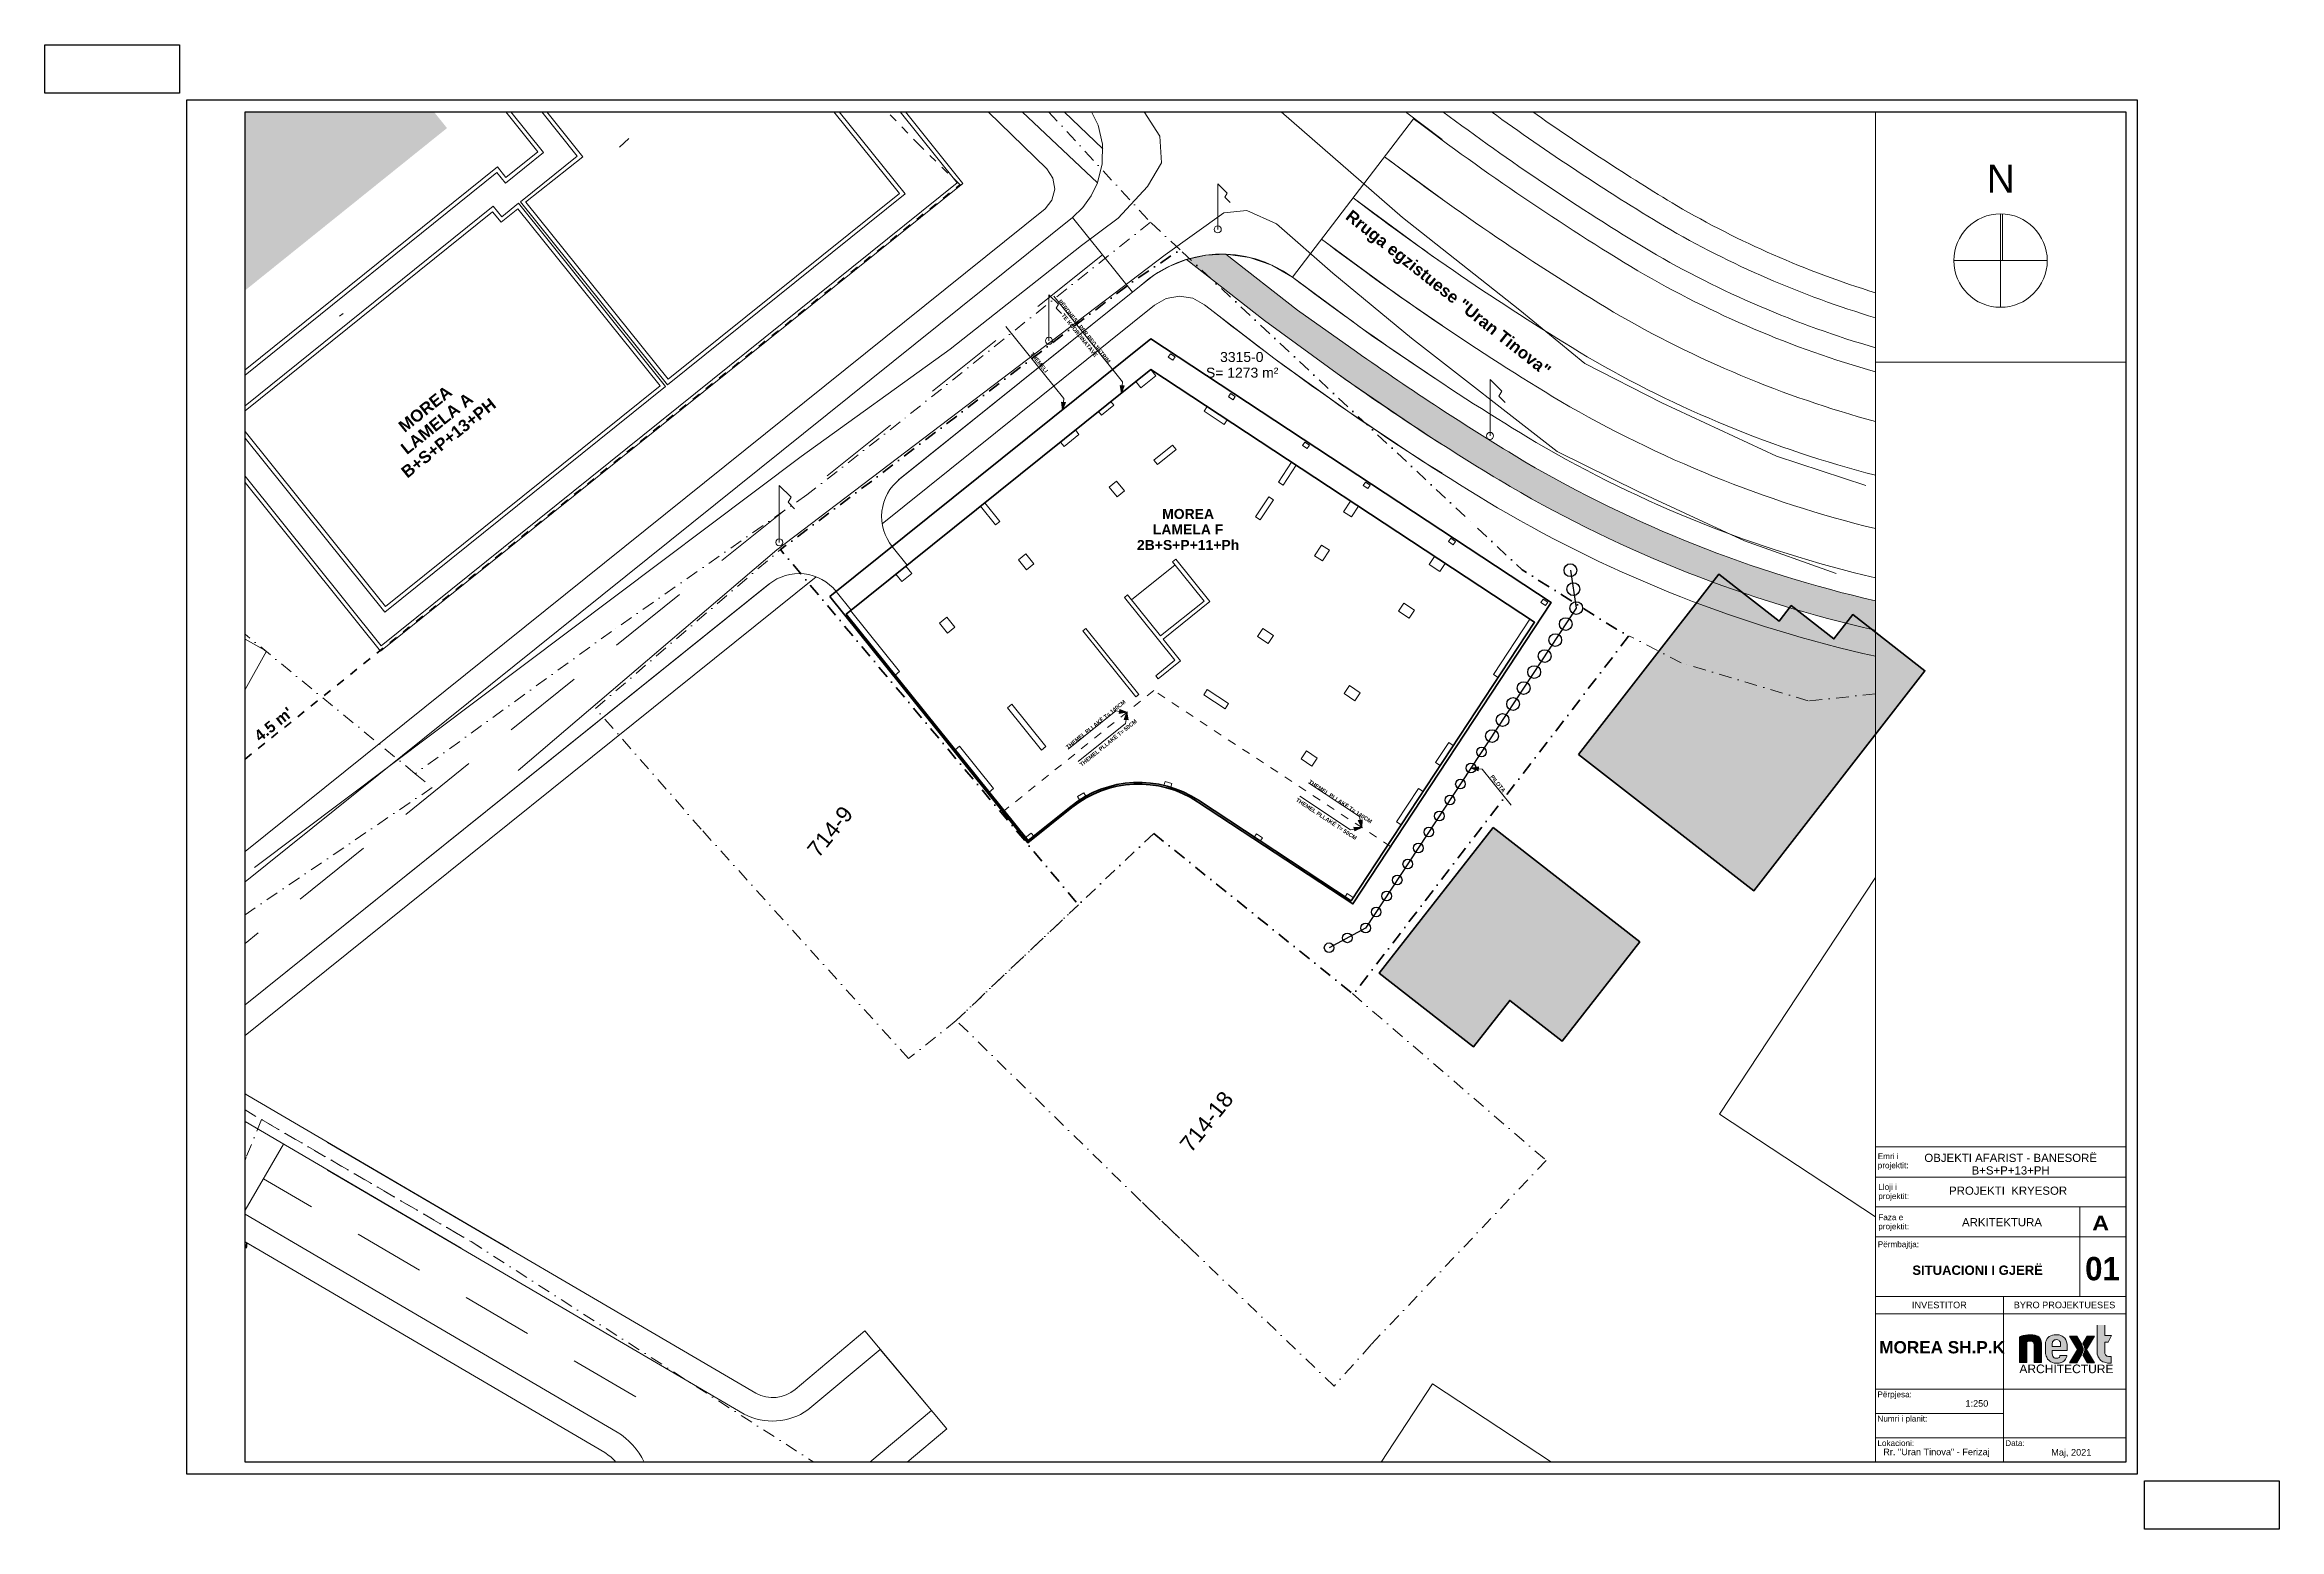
# Model space of a CAD drawing. Header units: millimetres. Extents: x 449323 to 589323, y 52369 to 145378.
import ezdxf

# ---------------------------------------------------------------- set-up
doc = ezdxf.new("R2010")
doc.units = ezdxf.units.MM
doc.header["$MEASUREMENT"] = 0
doc.linetypes.add('Dashed', pattern=[1058.333333, 529.166667, -529.166667])
doc.linetypes.add('Dot & Dashed', pattern=[1675.694406, 793.75, -440.972222, 0, -440.972184])
doc.layers.add('2D Drafting - General', color=7, linetype='Continuous')
for name, color, linetype, lineweight in [('2D Drafting - General_Pen_No__1', 7, 'Continuous', 13), ('2D Drafting - General_Pen_No__46', 5, 'Continuous', 25), ('A - Dimensionimi_Pen_No__1', 7, 'Continuous', 13), ('A - Fill zone_Pen_No__22', 8, 'Continuous', 35), ('A - Fleta_Pen_No__1', 7, 'Continuous', 13), ('A - Fleta_Pen_No__42', 8, 'Continuous', 25), ('A - Parcelat gjeodezike_Pen_No__101', 252, 'Continuous', 13), ('A - Parcelat_Pen_No__101', 252, 'Continuous', 13), ('A - Pllaka meskatit_Pen_No__20', 1, 'Continuous', 0), ('A - Pllaka Perdhes_Pen_No__6', 5, 'Continuous', 35), ('A - Rrugë_Pen_No__1', 7, 'Continuous', 13), ('A - Sanitaria_Pen_No__101', 252, 'Continuous', 13), ('A - Shtyllat_Pen_No__20', 1, 'Continuous', 0), ('A - Themeli_Pen_No__38', 30, 'Continuous', 35), ('A - Themeli_Pen_No__95', 6, 'Continuous', 13), ('A- Ndertesat_Pen_No__101', 252, 'Continuous', 13), ('AA - Vija ndërtimore_Pen_No__27', 7, 'Continuous', 35), ('AA - Vija ndërtimore_Pen_No__7', 7, 'Continuous', 35), ('Drawing & Figure_Pen_No__1', 7, 'Continuous', 13), ('Drawing & Figure_Pen_No__101', 252, 'Continuous', 13)]:
    doc.layers.add(name, color=color, linetype=linetype, lineweight=lineweight)
for name, color, linetype, lineweight, true_color in [('2D Drafting - General_Pen_No__106', 171, 'Continuous', 13, 0xaaaaff), ('2D Drafting - General_Pen_No__161', 7, 'Continuous', 13, 0x6a6a6a), ('2D Drafting - General_Pen_No__3', 7, 'Continuous', 18, 0xff6600), ('2D Drafting - General_Pen_No__68', 7, 'Continuous', 20, 0xfd4435), ('A - Dimensionimi_Pen_No__102', 7, 'Continuous', 13, 0xcccccc), ('A - Dimensionimi_Pen_No__145', 7, 'Continuous', 20, 0x0077b0), ('A - Fill zone_Pen_No__102', 7, 'Continuous', 13, 0xcccccc), ('A - Fleta_Pen_No__156', 7, 'Continuous', 20, 0x54689e), ('A - Fleta_Pen_No__161', 7, 'Continuous', 13, 0x6a6a6a), ('A - Parcelat gjeodezike_Pen_No__102', 7, 'Continuous', 13, 0xcccccc), ('A - Parcelat gjeodezike_Pen_No__48', 7, 'Continuous', 25, 0xa80f02), ('A - Parcelat gjeodezike_Pen_No__8', 7, 'Continuous', 35, 0xa80f02), ('A - Parcelat_Pen_No__102', 7, 'Continuous', 13, 0xcccccc), ('A - Pilota_Pen_No__58', 7, 'Continuous', 25, 0xdf0000), ('A - Rrugë_Pen_No__82', 7, 'Continuous', 20, 0xaaaaaa), ('Drawing & Figure_Pen_No__145', 7, 'Continuous', 20, 0x0077b0), ('Structural - Bearing_Pen_No__104', 7, 'Continuous', 13, 0x96e196)]:
    doc.layers.add(name, color=color, linetype=linetype, lineweight=lineweight, true_color=true_color)
doc.styles.add('GENERATED_STYLE_1', font='arialbd.ttf')
doc.styles.add('GENERATED_STYLE_2', font='arial.ttf')
doc.styles.add('GENERATED_STYLE_3', font='')
doc.styles.add('GENERATED_STYLE_4', font='GOTHICB.TTF')
doc.styles.get('GENERATED_STYLE_3').set_extended_font_data('Arial Black')

# ---------------------------------------------------------------- blocks, each defined once
blk = doc.blocks.new('Polyline_1', base_point=(517123, 103560))
at = {"layer": '2D Drafting - General_Pen_No__106', "linetype": 'Continuous', "lineweight": 13, "true_color": 0xaaaaff}
blk.add_hatch(color=161, dxfattribs=at).paths.add_polyline_path([(517123, 103560), (516672, 103735), (516645, 103486)])
at = {"layer": '2D Drafting - General_Pen_No__106', "color": 161, "linetype": 'Continuous', "lineweight": 13, "true_color": 0xaaaaff}
for p, q in [((516645, 103486), (516672, 103735)), ((517123, 103560), (516672, 103735)), ((517123, 103560), (516645, 103486))]:
    blk.add_line(p, q, dxfattribs=at)
at = {"layer": '2D Drafting - General_Pen_No__106', "color": 161, "linetype": 'Continuous', "lineweight": 13, "true_color": 0xaaaaff, "flags": 128}
blk.add_lwpolyline([(516659, 103610), (516423, 103636), (513445, 101244)], dxfattribs=at)
blk = doc.blocks.new('Polyline_2', base_point=(517123, 103560))
at = {"layer": '2D Drafting - General_Pen_No__106', "linetype": 'Continuous', "lineweight": 13, "true_color": 0xaaaaff}
blk.add_hatch(color=161, dxfattribs=at).paths.add_polyline_path([(517123, 103560), (516948, 103110), (517196, 103082)])
at = {"layer": '2D Drafting - General_Pen_No__106', "color": 161, "linetype": 'Continuous', "lineweight": 13, "true_color": 0xaaaaff}
for p, q in [((517123, 103560), (516948, 103110)), ((517196, 103082), (516948, 103110)), ((517123, 103560), (517196, 103082))]:
    blk.add_line(p, q, dxfattribs=at)
at = {"layer": '2D Drafting - General_Pen_No__106', "color": 161, "linetype": 'Continuous', "lineweight": 13, "true_color": 0xaaaaff, "flags": 128}
blk.add_lwpolyline([(517072, 103096), (517046, 102860), (514068, 100468)], dxfattribs=at)
blk = doc.blocks.new('Polyline_3', base_point=(531833, 96336))
at = {"layer": '2D Drafting - General_Pen_No__106', "linetype": 'Continuous', "lineweight": 13, "true_color": 0xaaaaff}
blk.add_hatch(color=161, dxfattribs=at).paths.add_polyline_path([(531833, 96336), (531861, 96818), (531616, 96767)])
at = {"layer": '2D Drafting - General_Pen_No__106', "color": 161, "linetype": 'Continuous', "lineweight": 13, "true_color": 0xaaaaff}
for p, q in [((531616, 96767), (531861, 96818)), ((531833, 96336), (531616, 96767)), ((531833, 96336), (531861, 96818))]:
    blk.add_line(p, q, dxfattribs=at)
at = {"layer": '2D Drafting - General_Pen_No__106', "color": 161, "linetype": 'Continuous', "lineweight": 13, "true_color": 0xaaaaff, "flags": 128}
blk.add_lwpolyline([(531738, 96793), (531690, 97025), (528500, 99125)], dxfattribs=at)
blk = doc.blocks.new('Polyline_4', base_point=(531833, 96336))
at = {"layer": '2D Drafting - General_Pen_No__106', "linetype": 'Continuous', "lineweight": 13, "true_color": 0xaaaaff}
blk.add_hatch(color=161, dxfattribs=at).paths.add_polyline_path([(531833, 96336), (531350, 96364), (531401, 96119)])
at = {"layer": '2D Drafting - General_Pen_No__106', "color": 161, "linetype": 'Continuous', "lineweight": 13, "true_color": 0xaaaaff}
for p, q in [((531401, 96119), (531350, 96364)), ((531833, 96336), (531350, 96364)), ((531833, 96336), (531401, 96119))]:
    blk.add_line(p, q, dxfattribs=at)
at = {"layer": '2D Drafting - General_Pen_No__106', "color": 161, "linetype": 'Continuous', "lineweight": 13, "true_color": 0xaaaaff, "flags": 128}
blk.add_lwpolyline([(531376, 96242), (531143, 96194), (527952, 98294)], dxfattribs=at)
blk = doc.blocks.new('Polyline_5', base_point=(516777, 123547))
at = {"layer": '2D Drafting - General_Pen_No__106', "linetype": 'Continuous', "lineweight": 13, "true_color": 0xaaaaff}
blk.add_hatch(color=161, dxfattribs=at).paths.add_polyline_path([(516777, 123547), (516952, 123998), (516704, 124025)])
at = {"layer": '2D Drafting - General_Pen_No__106', "color": 161, "linetype": 'Continuous', "lineweight": 13, "true_color": 0xaaaaff}
for p, q in [((516704, 124025), (516952, 123998)), ((516777, 123547), (516704, 124025)), ((516777, 123547), (516952, 123998))]:
    blk.add_line(p, q, dxfattribs=at)
at = {"layer": '2D Drafting - General_Pen_No__106', "color": 161, "linetype": 'Continuous', "lineweight": 13, "true_color": 0xaaaaff, "flags": 128}
blk.add_lwpolyline([(516828, 124011), (516854, 124247), (512541, 129616)], dxfattribs=at)
blk = doc.blocks.new('Polyline_6', base_point=(513093, 122512))
at = {"layer": '2D Drafting - General_Pen_No__106', "linetype": 'Continuous', "lineweight": 13, "true_color": 0xaaaaff}
blk.add_hatch(color=161, dxfattribs=at).paths.add_polyline_path([(513093, 122512), (513268, 122962), (513019, 122989)])
at = {"layer": '2D Drafting - General_Pen_No__106', "color": 161, "linetype": 'Continuous', "lineweight": 13, "true_color": 0xaaaaff}
for p, q in [((513019, 122989), (513268, 122962)), ((513093, 122512), (513019, 122989)), ((513093, 122512), (513268, 122962))]:
    blk.add_line(p, q, dxfattribs=at)
at = {"layer": '2D Drafting - General_Pen_No__106', "color": 161, "linetype": 'Continuous', "lineweight": 13, "true_color": 0xaaaaff, "flags": 128}
blk.add_lwpolyline([(513143, 122976), (513169, 123212), (509542, 127729)], dxfattribs=at)
blk = doc.blocks.new('Polyline_7', base_point=(538679, 100061))
at = {"layer": '2D Drafting - General_Pen_No__106', "linetype": 'Continuous', "lineweight": 13, "true_color": 0xaaaaff}
blk.add_hatch(color=161, dxfattribs=at).paths.add_polyline_path([(538679, 100061), (539130, 99886), (539157, 100134)])
at = {"layer": '2D Drafting - General_Pen_No__106', "color": 161, "linetype": 'Continuous', "lineweight": 13, "true_color": 0xaaaaff}
for p, q in [((538679, 100061), (539157, 100134)), ((538679, 100061), (539130, 99886)), ((539157, 100134), (539130, 99886))]:
    blk.add_line(p, q, dxfattribs=at)
at = {"layer": '2D Drafting - General_Pen_No__106', "color": 161, "linetype": 'Continuous', "lineweight": 13, "true_color": 0xaaaaff, "flags": 128}
blk.add_lwpolyline([(539143, 100010), (539379, 99984), (541193, 97726)], dxfattribs=at)

msp = doc.modelspace()

# ---------------------------------------------------------------- hatches: boundary and pattern name
at = {"layer": '2D Drafting - General', "linetype": 'Continuous', "lineweight": 0, "true_color": 0x6a6a6a}
for points in [[(573495, 62815), (573495, 64106), (573510, 64113), (573558, 64134), (573632, 64154), (573730, 64154), (573830, 64154), (573879, 64122), (573918, 64084), (573949, 64009), (573957, 63936), (573957, 62815), (574428, 62815), (574428, 63895), (574428, 64054), (574408, 64135), (574382, 64237), (574347, 64313), (574307, 64367), (574254, 64420), (574187, 64473), (574126, 64495), (574027, 64531), (573889, 64556), (573708, 64556), (573558, 64556), (573432, 64533), (573281, 64505), (573190, 64481), (573118, 64451), (573049, 64404), (573049, 62815)], [(577277, 62803), (577753, 62801), (577248, 63636), (577753, 64472), (577276, 64472), (577011, 64002), (577076, 63897), (577113, 63788), (577129, 63677), (577129, 63578), (577113, 63499), (577099, 63430), (577059, 63360), (577010, 63272)], [(578458, 62809), (578552, 62787), (578785, 62782), (578785, 63197), (578623, 63197), (578560, 63209), (578514, 63226), (578468, 63258), (578433, 63294), (578405, 63331), (578395, 63387), (578395, 64100), (578605, 64100), (578808, 64507), (578395, 64507), (578395, 65165), (577920, 65165), (577920, 63403), (577920, 63331), (577948, 63237), (577979, 63178), (578028, 63084), (578082, 63013), (578144, 62951), (578202, 62907), (578275, 62866), (578365, 62832)]]:
    msp.add_hatch(color=251, dxfattribs=at).paths.add_polyline_path(points)
h = msp.add_hatch(color=251, dxfattribs=at)
h.paths.add_polyline_path([(574680, 64090), (574680, 63393), (574690, 63302), (574716, 63226), (574748, 63144), (574808, 63035), (574879, 62958), (574939, 62898), (575014, 62854), (575118, 62812), (575220, 62780), (575535, 62786), (575603, 62802), (575665, 62816), (575718, 62838), (575762, 62862), (575819, 62908), (575882, 62959), (575927, 63019), (575953, 63068), (575992, 63151), (576006, 63197), (576013, 63268), (575593, 63268), (575583, 63231), (575571, 63187), (575550, 63154), (575528, 63131), (575498, 63102), (575452, 63088), (575262, 63088), (575213, 63118), (575183, 63157), (575138, 63215), (575122, 63261), (575110, 63298), (575097, 63356), (575091, 63562), (576026, 63562), (576026, 63957), (576010, 64051), (575998, 64122), (575952, 64242), (575880, 64351), (575790, 64430), (575719, 64479), (575637, 64519), (575535, 64548), (575368, 64562), (575223, 64554), (575109, 64536), (575019, 64500), (574913, 64444), (574861, 64404), (574788, 64332), (574755, 64278), (574707, 64182)])
h.paths.add_polyline_path([(575617, 63822), (575091, 63822), (575099, 64014), (575108, 64064), (575120, 64111), (575141, 64145), (575169, 64172), (575209, 64212), (575249, 64236), (575304, 64248), (575394, 64252), (575441, 64245), (575495, 64223), (575525, 64202), (575556, 64164), (575579, 64128), (575607, 64085), (575617, 64052)], flags=0)
at = {"layer": '2D Drafting - General', "linetype": 'Continuous', "lineweight": 0, "true_color": 0x0077b0}
msp.add_hatch(color=144, dxfattribs=at).paths.add_polyline_path([(576672, 63630), (576174, 62800), (576645, 62800), (576928, 63303), (576995, 63442), (577023, 63511), (577036, 63555), (577036, 63649), (577036, 63702), (577022, 63761), (577001, 63817), (576981, 63870), (576943, 63938), (576645, 64465), (576172, 64465)])
at = {"layer": 'A - Fill zone_Pen_No__102', "linetype": 'Continuous', "lineweight": 0, "true_color": 0x666666}
for points in [[(545427, 100912), (556410, 92375), (567123, 106159), (562601, 109674), (561420, 108154), (558741, 110236), (557983, 109261), (554200, 112201)], [(540079, 96336), (549250, 89168), (544387, 82948), (541112, 85508), (538833, 82593), (532939, 87201)]]:
    msp.add_hatch(color=251, dxfattribs=at).paths.add_polyline_path(points)
at = {"layer": 'Structural - Bearing_Pen_No__104', "linetype": 'Continuous', "lineweight": 0, "true_color": 0x253825}
for points in [[(461874, 129981), (461874, 141173), (473708, 141173), (474528, 140153)], [(521051, 131964), (520867, 131923), (522257, 130836), (525747, 128105), (530481, 124649, 0.000897), (530928, 124331), (535641, 121127, 0.0012621), (536288, 120707, 0.0093314), (541139, 117700, 0.0768483), (564017, 108689), (564017, 110535, -0.0755118), (542057, 119249, -0.018261), (531503, 126140), (527821, 128747), (523315, 132252), (522077, 132189)]]:
    msp.add_hatch(color=99, dxfattribs=at).paths.add_polyline_path(points)

# ---------------------------------------------------------------- linework, layer by layer
at = {"layer": '2D Drafting - General_Pen_No__161', "color": 251, "linetype": 'Continuous', "lineweight": 13, "true_color": 0x6a6a6a}
for points in [[(573118, 64451), (573049, 64404)], [(573049, 64404), (573049, 62815)], [(573190, 64481), (573118, 64451)], [(573281, 64505), (573190, 64481)], [(573432, 64533), (573281, 64505)], [(573558, 64556), (573432, 64533)], [(573708, 64556), (573558, 64556)], [(573889, 64556), (573708, 64556)], [(574027, 64531), (573889, 64556)], [(574126, 64495), (574027, 64531)], [(574187, 64473), (574126, 64495)], [(574254, 64420), (574187, 64473)], [(574307, 64367), (574254, 64420)], [(574861, 64404), (574788, 64332)], [(574913, 64444), (574861, 64404)], [(575019, 64500), (574913, 64444)], [(575109, 64536), (575019, 64500)], [(575223, 64554), (575109, 64536)], [(575368, 64562), (575223, 64554)], [(575535, 64548), (575368, 64562)], [(575637, 64519), (575535, 64548)], [(575719, 64479), (575637, 64519)], [(575790, 64430), (575719, 64479)], [(575880, 64351), (575790, 64430)], [(576172, 64465), (576672, 63630)], [(576645, 64465), (576172, 64465)], [(576943, 63938), (576645, 64465)], [(577276, 64472), (577011, 64002)], [(577248, 63636), (577753, 64472)], [(577753, 64472), (577276, 64472)], [(577920, 65165), (577920, 63403)], [(578395, 64507), (578395, 65165)], [(578808, 64507), (578395, 64507)], [(578605, 64100), (578808, 64507)], [(573495, 64106), (573510, 64113)], [(573495, 62815), (573495, 64106)], [(573510, 64113), (573558, 64134)], [(573558, 64134), (573632, 64154)], [(573632, 64154), (573730, 64154)], [(573730, 64154), (573830, 64154)], [(573830, 64154), (573879, 64122)], [(573879, 64122), (573918, 64084)], [(573918, 64084), (573949, 64009)], [(573949, 64009), (573957, 63936)], [(573957, 63936), (573957, 62815)], [(574347, 64313), (574307, 64367)], [(574382, 64237), (574347, 64313)], [(574408, 64135), (574382, 64237)], [(574428, 64054), (574408, 64135)], [(574428, 63895), (574428, 64054)], [(574428, 62815), (574428, 63895)], [(574707, 64182), (574680, 64090)], [(574680, 64090), (574680, 63393)], [(574680, 63393), (574690, 63302)], [(574690, 63302), (574716, 63226)], [(574755, 64278), (574707, 64182)], [(574716, 63226), (574748, 63144)], [(574748, 63144), (574808, 63035)], [(574788, 64332), (574755, 64278)], [(574808, 63035), (574879, 62958)], [(575099, 64014), (575091, 63822)], [(575091, 63822), (575617, 63822)], [(575091, 63562), (576026, 63562)], [(575097, 63356), (575091, 63562)], [(575110, 63298), (575097, 63356)], [(575108, 64064), (575099, 64014)], [(575120, 64111), (575108, 64064)], [(575122, 63261), (575110, 63298)], [(575141, 64145), (575120, 64111)], [(575138, 63215), (575122, 63261)], [(575183, 63157), (575138, 63215)], [(575169, 64172), (575141, 64145)], [(575209, 64212), (575169, 64172)], [(575213, 63118), (575183, 63157)], [(575249, 64236), (575209, 64212)], [(575262, 63088), (575213, 63118)], [(575304, 64248), (575249, 64236)], [(575452, 63088), (575262, 63088)], [(575394, 64252), (575304, 64248)], [(575441, 64245), (575394, 64252)], [(575495, 64223), (575441, 64245)], [(575498, 63102), (575452, 63088)], [(575525, 64202), (575495, 64223)], [(575528, 63131), (575498, 63102)], [(575556, 64164), (575525, 64202)], [(575550, 63154), (575528, 63131)], [(575571, 63187), (575550, 63154)], [(575579, 64128), (575556, 64164)], [(575583, 63231), (575571, 63187)], [(575607, 64085), (575579, 64128)], [(575593, 63268), (575583, 63231)], [(576013, 63268), (575593, 63268)], [(575617, 64052), (575607, 64085)], [(575617, 63822), (575617, 64052)], [(575952, 64242), (575880, 64351)], [(575882, 62959), (575927, 63019)], [(575927, 63019), (575953, 63068)], [(575998, 64122), (575952, 64242)], [(575953, 63068), (575992, 63151)], [(575992, 63151), (576006, 63197)], [(576010, 64051), (575998, 64122)], [(576006, 63197), (576013, 63268)], [(576026, 63957), (576010, 64051)], [(576026, 63562), (576026, 63957)], [(576672, 63630), (576174, 62800)], [(576645, 62800), (576928, 63303)], [(576928, 63303), (576995, 63442)], [(576981, 63870), (576943, 63938)], [(577001, 63817), (576981, 63870)], [(576995, 63442), (577023, 63511)], [(577022, 63761), (577001, 63817)], [(577059, 63360), (577010, 63272)], [(577010, 63272), (577277, 62803)], [(577011, 64002), (577076, 63897)], [(577036, 63702), (577022, 63761)], [(577023, 63511), (577036, 63555)], [(577036, 63649), (577036, 63702)], [(577036, 63555), (577036, 63649)], [(577099, 63430), (577059, 63360)], [(577076, 63897), (577113, 63788)], [(577113, 63499), (577099, 63430)], [(577113, 63788), (577129, 63677)], [(577129, 63578), (577113, 63499)], [(577129, 63677), (577129, 63578)], [(577753, 62801), (577248, 63636)], [(577920, 63403), (577920, 63331)], [(577920, 63331), (577948, 63237)], [(577948, 63237), (577979, 63178)], [(577979, 63178), (578028, 63084)], [(578028, 63084), (578082, 63013)], [(578082, 63013), (578144, 62951)], [(578395, 64100), (578605, 64100)], [(578395, 63387), (578395, 64100)], [(578405, 63331), (578395, 63387)], [(578433, 63294), (578405, 63331)], [(578468, 63258), (578433, 63294)], [(578514, 63226), (578468, 63258)], [(578560, 63209), (578514, 63226)], [(578623, 63197), (578560, 63209)], [(578785, 63197), (578623, 63197)], [(578785, 62782), (578785, 63197)], [(573049, 62815), (573495, 62815)], [(573957, 62815), (574428, 62815)], [(574879, 62958), (574939, 62898)], [(574939, 62898), (575014, 62854)], [(575014, 62854), (575118, 62812)], [(575118, 62812), (575220, 62780)], [(575220, 62780), (575535, 62786)], [(575535, 62786), (575603, 62802)], [(575603, 62802), (575665, 62816)], [(575665, 62816), (575718, 62838)], [(575718, 62838), (575762, 62862)], [(575762, 62862), (575819, 62908)], [(575819, 62908), (575882, 62959)], [(576174, 62800), (576645, 62800)], [(577277, 62803), (577753, 62801)], [(578144, 62951), (578202, 62907)], [(578202, 62907), (578275, 62866)], [(578275, 62866), (578365, 62832)], [(578365, 62832), (578458, 62809)], [(578458, 62809), (578552, 62787)], [(578552, 62787), (578785, 62782)]]:
    msp.add_lwpolyline(points, dxfattribs=at)
at = {"layer": 'A - Fill zone_Pen_No__22', "color": 8, "linetype": 'Continuous', "lineweight": 35, "flags": 128}
for points in [[(545427, 100912), (556410, 92375), (567123, 106159), (562601, 109674), (561420, 108154), (558741, 110236), (557983, 109261), (554200, 112201)], [(540079, 96336), (549250, 89168), (544387, 82948), (541112, 85508), (538833, 82593), (532939, 87201)]]:
    msp.add_lwpolyline(points, close=True, dxfattribs=at)
at = {"layer": 'A - Fleta_Pen_No__161', "color": 251, "linetype": 'Continuous', "lineweight": 13, "true_color": 0x6a6a6a}
for p, q in [((571858, 134778), (571858, 128924)), ((571990, 131851), (571990, 134775)), ((574785, 131851), (568931, 131851)), ((564017, 125491), (579699, 125491))]:
    msp.add_line(p, q, dxfattribs=at)
for points in [[(564017, 78165), (564017, 141173)], [(564017, 76299), (564017, 78165)], [(579699, 76340), (564017, 76340)], [(564017, 74432), (564017, 76299)], [(564017, 72561), (564017, 74432)], [(564017, 74432), (579699, 74432)], [(579699, 74432), (564017, 74432)], [(564017, 70689), (564017, 72561)], [(579699, 72561), (564017, 72561)], [(564017, 72561), (579699, 72561)], [(579719, 72561), (564027, 72561)], [(576827, 72561), (576827, 66946)], [(576827, 72561), (576827, 66946)], [(576827, 72561), (579699, 72561)], [(576827, 70689), (576827, 72561)], [(564017, 66946), (564017, 70689)], [(579699, 70689), (564017, 70689)], [(564017, 70689), (576827, 70689)], [(579719, 70689), (564027, 70689)], [(579719, 70689), (564027, 70689)], [(576827, 70689), (579699, 70689)], [(576827, 66946), (576827, 70689)], [(579699, 70689), (576827, 70689)], [(576827, 70689), (576827, 66946)], [(564017, 65862), (564017, 66946)], [(564017, 65862), (564017, 66946)], [(564017, 65862), (564017, 66946)], [(564017, 65862), (564017, 66946)], [(564017, 66946), (572036, 66946)], [(564017, 66946), (572036, 66946)], [(576827, 66946), (564017, 66946)], [(564017, 61617), (564017, 65862)], [(564017, 61617), (564017, 65862)], [(572036, 65862), (564017, 65862)], [(572036, 65862), (564017, 65862)], [(564017, 65862), (572036, 65862)], [(564027, 66946), (579719, 66946)], [(579699, 66946), (564027, 66946)], [(564027, 66946), (579699, 66946)], [(572036, 66946), (572036, 65862)], [(572036, 66946), (572036, 65862)], [(572036, 66946), (579699, 66946)], [(572036, 65316), (572036, 66946)], [(572036, 65862), (572036, 61617)], [(572036, 65862), (579699, 65862)], [(579699, 66946), (576827, 66946)], [(572036, 61617), (572036, 65316)], [(564017, 60533), (564017, 61617)], [(564017, 60533), (564017, 61617)], [(564017, 60533), (564017, 61617)], [(564017, 60533), (564017, 61617)], [(572036, 61617), (572036, 60533)], [(572036, 61617), (572036, 60533)], [(572036, 60533), (572036, 61617)], [(579699, 61141), (564017, 61141)], [(564017, 56574), (564017, 60533)], [(564017, 56574), (564017, 60533)], [(572036, 60533), (572036, 56574)], [(572036, 58893), (572036, 60533)], [(572036, 59618), (564017, 59618)], [(572036, 56574), (572036, 58893)], [(564017, 58096), (579699, 58096)]]:
    msp.add_lwpolyline(points, dxfattribs=at)
for start, end in [(0, 180), (180, 0)]:
    msp.add_arc((571858, 131851), 2927, start, end, dxfattribs=at)
at = {"layer": 'A - Fleta_Pen_No__42', "color": 8, "linetype": 'Continuous', "lineweight": 25}
for points in [[(457776, 142344), (449323, 142344), (449323, 145378), (457776, 145378)], [(458215, 55842), (580431, 55842), (580431, 141905), (458215, 141905)], [(461874, 141173), (579699, 141173), (579699, 56574), (461874, 56574)], [(589323, 52369), (580870, 52369), (580870, 55403), (589323, 55403)]]:
    msp.add_lwpolyline(points, close=True, dxfattribs=at)
at = {"layer": 'A - Parcelat gjeodezike_Pen_No__101', "color": 252, "linetype": 'Dot & Dashed', "lineweight": 13}
for points in [[(514090, 91498), (506433, 84250), (503448, 81855), (490460, 96225), (483828, 103800), (495417, 113748)], [(521090, 69972), (517950, 72977), (506433, 84250), (514090, 91498)], [(531250, 85931), (543387, 75477), (532428, 63944), (530111, 61339), (517950, 72977), (506433, 84250)], [(531250, 85931), (536873, 81088)]]:
    msp.add_lwpolyline(points, dxfattribs=at)
at = {"layer": 'A - Parcelat gjeodezike_Pen_No__8', "color": 14, "linetype": 'Dot & Dashed', "lineweight": 35, "true_color": 0xa80f02, "flags": 128}
for points in [[(518804, 95959), (514090, 91498), (495417, 113748), (501206, 118097), (517348, 130437), (520451, 132525), (538940, 115234)], [(518804, 95959), (531057, 86097), (531307, 85882), (548580, 108350), (547799, 108756), (541889, 112476), (538940, 115234)]]:
    msp.add_lwpolyline(points, dxfattribs=at)
at = {"layer": 'A - Parcelat_Pen_No__101', "color": 252, "linetype": 'Dot & Dashed', "lineweight": 13}
for points in [[(520451, 132525), (518600, 134256)], [(564017, 104703), (559809, 104265), (551859, 106646), (548580, 108350)], [(472541, 99707), (473599, 98839)], [(473599, 98839), (461874, 90870)], [(461874, 78640), (462910, 78037)], [(461874, 78640), (476037, 70390), (497510, 56574)], [(462910, 78037), (461940, 75661)], [(462910, 78037), (476037, 70390)], [(461940, 75661), (461874, 75501)], [(476037, 70390), (476686, 69972)]]:
    msp.add_lwpolyline(points, dxfattribs=at)
at = {"layer": 'A - Parcelat_Pen_No__102', "color": 254, "linetype": 'Dot & Dashed', "lineweight": 13, "true_color": 0xcccccc}
for points in [[(485339, 138959), (486169, 139759)], [(467799, 128379), (468019, 128539)], [(484827, 108621), (472541, 99707)], [(463077, 107468), (463208, 107360)]]:
    msp.add_lwpolyline(points, dxfattribs=at)
at = {"layer": 'A - Pilota_Pen_No__58', "color": 12, "linetype": 'Continuous', "lineweight": 25, "true_color": 0xdf0000, "flags": 128}
msp.add_lwpolyline([(544911, 112455), (545278, 110083), (532080, 90038), (529792, 88804)], dxfattribs=at)
at = {"layer": 'A - Pilota_Pen_No__58', "color": 12, "linetype": 'Continuous', "lineweight": 25, "true_color": 0xdf0000}
for centre, radius in [((544911, 112455), 400), ((545095, 111269), 400), ((544618, 109081), 400), ((545278, 110083), 400), ((543959, 108079), 400), ((542639, 106074), 400), ((543299, 107077), 400), ((541979, 105072), 400), ((541319, 104070), 400), ((539999, 102065), 400), ((540659, 103068), 400), ((539339, 101063), 300), ((538679, 100061), 300), ((537360, 98056), 300), ((538020, 99059), 300), ((536700, 97054), 300), ((535380, 95049), 300), ((536040, 96052), 300), ((534720, 94047), 300), ((534060, 93045), 300), ((532740, 91040), 300), ((533400, 92043), 300), ((530936, 89421), 300), ((532080, 90038), 300), ((529792, 88804), 300)]:
    msp.add_circle(centre, radius, dxfattribs=at)
at = {"layer": 'A - Pllaka meskatit_Pen_No__20', "color": 1, "linetype": 'Continuous', "lineweight": 0, "flags": 128}
for points in [[(522819, 133806), (522819, 136657), (523409, 136068), (523263, 135817), (523591, 135489)], [(512243, 126827), (512243, 129716), (512840, 129118), (512692, 128864), (513024, 128532)], [(539876, 120871), (539876, 124401), (540606, 123671), (540426, 123361), (540832, 122954)], [(495344, 114201), (495344, 117763), (496080, 117026), (495898, 116713), (496308, 116303)]]:
    msp.add_lwpolyline(points, dxfattribs=at)
at = {"layer": 'A - Pllaka meskatit_Pen_No__20', "color": 1, "linetype": 'Continuous', "lineweight": 0}
for centre in [(522819, 133806), (512243, 126827), (539876, 120871), (495344, 114201)]:
    msp.add_circle(centre, 221, dxfattribs=at)
at = {"layer": 'A - Pllaka Perdhes_Pen_No__6', "color": 5, "linetype": 'Continuous', "lineweight": 35, "flags": 128}
msp.add_lwpolyline([(499538, 109702), (518620, 125027), (542661, 109199), (531167, 91743), (521607, 98038, 0.3255519), (513609, 97660), (510935, 95512)], format="xyb", close=True, dxfattribs=at)
at = {"layer": 'A - Rrugë_Pen_No__1', "color": 7, "linetype": 'Continuous', "lineweight": 13}
for points in [[(503359, 112770), (502419, 113940, -0.4142136), (502880, 118157), (504567, 119512)], [(499850, 109952), (498911, 111122, 0.4142136), (494693, 111582), (492533, 109847)]]:
    msp.add_lwpolyline(points, format="xyb", dxfattribs=at)
for points in [[(475733, 66892), (479580, 64639)], [(482503, 62928), (486350, 60675)]]:
    msp.add_lwpolyline(points, dxfattribs=at)
at = {"layer": 'A - Rrugë_Pen_No__82', "color": 253, "linetype": 'Continuous', "lineweight": 20, "true_color": 0xaaaaaa}
for points in [[(512107, 137609), (508428, 141173)], [(515284, 136732), (510553, 141173)], [(513190, 141173), (515615, 138861)], [(514900, 141173), (515316, 140341)], [(515316, 140341), (515592, 139147)], [(527495, 130813), (535088, 140743)], [(536873, 139432), (534580, 141173)], [(515592, 139147), (515581, 137921)], [(512492, 137021), (512107, 137609)], [(515581, 137921), (515284, 136732)], [(536873, 135708), (533266, 138360)], [(512430, 135646), (512606, 136328)], [(512606, 136328), (512492, 137021)], [(514362, 135186), (514891, 135918)], [(514891, 135918), (515284, 136732)], [(461874, 94841), (511993, 135095)], [(461874, 92926), (513714, 134555)], [(511993, 135095), (512430, 135646)], [(513714, 134555), (514362, 135186)], [(513714, 134555), (517472, 129877)], [(536052, 132279), (531292, 135779)], [(534182, 129621), (529317, 133196)], [(511547, 128966), (515594, 132216)], [(519807, 131504), (520867, 131923)], [(520867, 131923), (522077, 132189)], [(520867, 131923), (525747, 128105)], [(522077, 132189), (523315, 132252)], [(523315, 132252), (527821, 128747)], [(523315, 132252), (524795, 132055)], [(524795, 132055), (526207, 131569)], [(536873, 131722), (536052, 132279)], [(502820, 118108), (517919, 130235)], [(517919, 130235), (518818, 130937)], [(518818, 130937), (519807, 131504)], [(526207, 131569), (527495, 130813)], [(527495, 130813), (532454, 127168)], [(501794, 115361), (518861, 129069)], [(518861, 129069), (519594, 129481)], [(519594, 129481), (520422, 129626)], [(520422, 129626), (521252, 129489)], [(521252, 129489), (521989, 129086)], [(521989, 129086), (526417, 125677)], [(536873, 127795), (534182, 129621)], [(525747, 128105), (530752, 124451)], [(527821, 128747), (531503, 126140)], [(504947, 123664), (508907, 126846)], [(532284, 127293), (532289, 127299)], [(532454, 127168), (536873, 124171)], [(526417, 125677), (530957, 122418)], [(530752, 124451), (535876, 120967)], [(530957, 122418), (535603, 119314)], [(498345, 118363), (502306, 121543)], [(535876, 120967), (536873, 120337)], [(535603, 119314), (536873, 118525)], [(491743, 113061), (495705, 116241)], [(461874, 83298), (497659, 112040)], [(497658, 112040), (461874, 83299)], [(461874, 85222), (494757, 111632)], [(494693, 111582), (461874, 85223)], [(485143, 107759), (489103, 110939)], [(478541, 102457), (482502, 105637)], [(471940, 97155), (475901, 100336)], [(465339, 91853), (469299, 95034)], [(461874, 89070), (462698, 89732)], [(462043, 79546), (461874, 79644)], [(478382, 69972), (462043, 79546)], [(475416, 69972), (461874, 77907)], [(461874, 72366), (464293, 76490)], [(463029, 74332), (466042, 72568)], [(461874, 72110), (465525, 69972)], [(461874, 70373), (462558, 69972)], [(468964, 70856), (472811, 68603)]]:
    msp.add_lwpolyline(points, dxfattribs=at)
for points in [[(564017, 124884, -0.0626284), (549144, 131206, -0.0267742), (535088, 140743)], [(564017, 126393, -0.0609492), (549883, 132454, -0.0248413), (536926, 141173)], [(564017, 128270, -0.0587509), (550800, 134003, -0.0209038), (539964, 141173)], [(564017, 129838, -0.0568146), (551565, 135293, -0.0174846), (542547, 141173)], [(564017, 121771, -0.0658677), (547615, 128625, -0.0268244), (533265, 138360)], [(564017, 118409, -0.0690601), (545958, 125829, -0.0268763), (531291, 135778)], [(564017, 115058, -0.0719668), (544301, 123033, -0.0269256), (529317, 133196)], [(564017, 111973, -0.0744285), (542771, 120453, -0.0269692), (527495, 130813, 0.3549046), (518018, 130315), (502880, 118157)], [(564017, 107070, -0.0782104), (540351, 116366, -0.0329305), (521989, 129086), (521252, 129490), (520422, 129627), (519594, 129481), (518861, 129069), (501794, 115361)], [(564017, 110535, -0.0755118), (542057, 119249, -0.018261), (531503, 126140)], [(564017, 108689, -0.0768483), (541139, 117700, -0.0208108), (530481, 124649)], [(467049, 76612), (493882, 60890, 0.3072111), (496346, 61134), (500701, 64797), (505850, 58671), (503354, 56574)], [(467049, 74875), (493142, 59586, 0.2800153), (497134, 59847), (501657, 63638), (504885, 59819), (501022, 56574)], [(486885, 56574, 0.1440387), (485183, 58458), (461874, 72110)], [(485110, 56574, 0.0771715), (484411, 57173), (461874, 70373)]]:
    msp.add_lwpolyline(points, format="xyb", dxfattribs=at)
at = {"layer": 'A - Sanitaria_Pen_No__101', "color": 252, "linetype": 'Continuous', "lineweight": 13, "flags": 128}
for points in [[(564017, 93198), (554259, 78378), (564017, 71953)], [(543733, 56574), (536277, 61483), (533044, 56574)]]:
    msp.add_lwpolyline(points, dxfattribs=at)
at = {"layer": 'A - Shtyllat_Pen_No__20', "color": 1, "linetype": 'Continuous', "lineweight": 0, "flags": 128}
for points in [[(520141, 125822), (519849, 126014), (519711, 125806), (520004, 125613)], [(517997, 123886), (517684, 124276), (518620, 125027), (518933, 124638)], [(523910, 123340), (523618, 123533), (523480, 123324), (523773, 123131)], [(515533, 122163), (515345, 122397), (516125, 123024), (516313, 122790)], [(522151, 122702), (523404, 121877), (523212, 121585), (521959, 122410)], [(513187, 120215), (512967, 120487), (513903, 121239), (514122, 120966)], [(528556, 120281), (528264, 120474), (528126, 120265), (528418, 120073)], [(519037, 119078), (518818, 119351), (519988, 120290), (520207, 120017)], [(526614, 117968), (527439, 119221), (527731, 119029), (526906, 117776)], [(516504, 117043), (516003, 117667), (516470, 118042), (516971, 117419)], [(532356, 117779), (532064, 117972), (531926, 117763), (532219, 117571)], [(508898, 115295), (507959, 116465), (508232, 116684), (509171, 115514)], [(525184, 115797), (526009, 117050), (526301, 116857), (525476, 115604)], [(530695, 116120), (531135, 116788), (531636, 116458), (531196, 115790)], [(510331, 113112), (510832, 112488), (511300, 112864), (510799, 113487)], [(528880, 113363), (529320, 114032), (529821, 113702), (529381, 113033)], [(537702, 114260), (537409, 114452), (537272, 114244), (537564, 114051)], [(503033, 111739), (502657, 112207), (503281, 112708), (503657, 112240)], [(519084, 105647), (520488, 106774), (519392, 108139), (522315, 110487), (520186, 113138), (519991, 112981), (521964, 110525), (519235, 108334), (517169, 110906), (516974, 110750), (520136, 106813), (518928, 105842)], [(536735, 112382), (536067, 112822), (536396, 113323), (537065, 112883)], [(543486, 110452), (543193, 110644), (543056, 110435), (543348, 110243)], [(499538, 109702), (502607, 105882), (502880, 106101), (499811, 109921)], [(505881, 108512), (505380, 109135), (505848, 109511), (506349, 108887)], [(534142, 109899), (534810, 109459), (535140, 109960), (534472, 110400)], [(542661, 109199), (540379, 105733), (540086, 105925), (542368, 109391)], [(514362, 108652), (517681, 104520), (517876, 104676), (514557, 108809)], [(525305, 108297), (525973, 107857), (526303, 108358), (525635, 108798)], [(531401, 104281), (530732, 104721), (531062, 105222), (531731, 104782)], [(509639, 103834), (511768, 101183), (512041, 101402), (509911, 104053)], [(521941, 104642), (522161, 104976), (523497, 104097), (523277, 103762)], [(506364, 101204), (508493, 98553), (508766, 98772), (506637, 101423)], [(529036, 100689), (528706, 100188), (528038, 100628), (528368, 101129)], [(537283, 101667), (536458, 100415), (536750, 100222), (537575, 101475)], [(514161, 98059), (514546, 98292), (514417, 98506), (514032, 98273)], [(519880, 98853), (519446, 98972), (519512, 99213), (519946, 99095)], [(535386, 98786), (534011, 96698), (534303, 96505), (535678, 98593)], [(510935, 95512), (510779, 95707), (511130, 95989), (511286, 95794)], [(525476, 95490), (525100, 95738), (525237, 95946), (525613, 95699)], [(531167, 91743), (530792, 91990), (530929, 92199), (531305, 91952)]]:
    msp.add_lwpolyline(points, close=True, dxfattribs=at)
msp.add_lwpolyline([(517419, 110595), (520148, 112786)], dxfattribs=at)
at = {"layer": 'A - Themeli_Pen_No__38', "color": 30, "linetype": 'Continuous', "lineweight": 35, "flags": 128}
msp.add_lwpolyline([(498521, 110809), (510920, 95371), (513672, 97582, -0.3255519), (521552, 97954), (531280, 91549), (543708, 110425), (518614, 126947)], format="xyb", close=True, dxfattribs=at)
at = {"layer": 'A - Themeli_Pen_No__95', "color": 6, "linetype": 'Dashed', "lineweight": 13}
msp.add_lwpolyline([(533645, 95143), (518805, 104911), (509354, 97321)], dxfattribs=at)
at = {"layer": 'A- Ndertesat_Pen_No__101', "color": 252, "linetype": 'Continuous', "lineweight": 13, "flags": 128}
for points in [[(478215, 141173), (480229, 138668), (478223, 137062), (477695, 137719), (461874, 125001)], [(478536, 141173), (480580, 138630), (478184, 136710), (477656, 137368), (461874, 124680)], [(461874, 117942), (470360, 107374), (506848, 136692), (503249, 141173)], [(461874, 118341), (470398, 107726), (506497, 136730), (502928, 141173)], [(480460, 141173), (482691, 138398), (479124, 135541)], [(480781, 141173), (483043, 138360), (479456, 135522)], [(488342, 124068), (503225, 136025), (499091, 141173)], [(488381, 124419), (502874, 136064), (498770, 141173)], [(479007, 135448), (477953, 134603), (477427, 135258), (461874, 122756)], [(478968, 135096), (477914, 134252), (477388, 134907), (461874, 122435)], [(478968, 135096), (487874, 124012)], [(479007, 135448), (488225, 123974)], [(479124, 135541), (488342, 124068)], [(479475, 135503), (488381, 124419)], [(461874, 121136), (470667, 110187), (487874, 124012)], [(461874, 120737), (470628, 109835), (488225, 123974)], [(461874, 108144), (463222, 107386), (461874, 104988)]]:
    msp.add_lwpolyline(points, dxfattribs=at)
at = {"layer": 'AA - Vija ndërtimore_Pen_No__27', "color": 7, "linetype": 'Dashed', "lineweight": 35}
msp.add_lwpolyline([(461988, 70306, 0.0027783), (461949, 69972)], format="xyb", dxfattribs=at)
at = {"layer": 'AA - Vija ndërtimore_Pen_No__7', "color": 7, "linetype": 'Dashed', "lineweight": 35}
msp.add_lwpolyline([(461874, 100621), (506673, 136602), (504120, 139075), (502122, 141173)], dxfattribs=at)
at = {"layer": 'Drawing & Figure_Pen_No__101', "color": 252, "linetype": 'Dot & Dashed', "lineweight": 13}
msp.add_lwpolyline([(512222, 141173), (518600, 134256), (502919, 121747), (497076, 117169), (484827, 108621), (472541, 99707), (461874, 108452)], dxfattribs=at)
at = {"layer": 'Drawing & Figure_Pen_No__145', "color": 144, "linetype": 'Continuous', "lineweight": 20, "true_color": 0x0077b0}
for points in [[(462478, 93823), (482160, 108630), (496712, 119578), (506044, 126308), (514271, 132788), (516567, 134515), (518424, 136492), (519300, 137986), (519181, 139647), (518209, 141173)], [(526783, 141173), (534398, 134548), (541747, 128741), (545815, 125398), (550642, 122951), (557813, 119595), (563412, 117754)], [(526498, 134158), (524630, 134988), (523202, 134839), (519516, 132218), (495195, 113731), (478992, 99915)], [(561569, 112257), (555822, 114298), (549207, 117369), (544075, 119896), (534952, 126999), (530019, 131062), (526498, 134158)]]:
    msp.add_lwpolyline(points, dxfattribs=at)

# ---------------------------------------------------------------- block references
at = {"layer": '2D Drafting - General', "color": 161, "linetype": 'Continuous', "lineweight": 13, "true_color": 0xaaaaff}
for name, p in [('Polyline_5', (516777, 123547)), ('Polyline_6', (513093, 122512)), ('Polyline_1', (517123, 103560)), ('Polyline_2', (517123, 103560)), ('Polyline_7', (538679, 100061)), ('Polyline_4', (531833, 96336)), ('Polyline_3', (531833, 96336))]:
    msp.add_blockref(name, p, dxfattribs=at)

# ---------------------------------------------------------------- texts
at = {"layer": '2D Drafting - General_Pen_No__1', "color": 7, "linetype": 'Continuous', "lineweight": 13, "insert": (573039, 62144), "char_height": 538.8, "attachment_point": 7, "style": 'GENERATED_STYLE_2'}
msp.add_mtext('\\A1;ARCHITECTURE', dxfattribs=at)
at = {"layer": '2D Drafting - General_Pen_No__106', "color": 161, "linetype": 'Continuous', "lineweight": 13, "true_color": 0xaaaaff, "char_height": 250, "attachment_point": 8, "style": 'GENERATED_STYLE_1'}
for s, insert, rotation in [('\\A1;THEMEL PLLAKË T= 140CM', (515254, 102692), 38.7701), ('\\A1;THEMEL PLLAKË T= 50CM', (516038, 101541), 38.7701), ('\\A1;THEMEL PLLAKË T= 50CM', (529552, 96766), 326.64739), ('\\A1;THEMEL PLLAKË T= 140CM', (530426, 97852), 326.64739)]:
    msp.add_mtext(s, dxfattribs=dict(at, insert=insert, rotation=rotation))
at = {"layer": '2D Drafting - General_Pen_No__3', "color": 30, "linetype": 'Continuous', "lineweight": 18, "true_color": 0xff6600, "insert": (511525, 125396), "char_height": 250, "attachment_point": 8, "rotation": 308.7701, "style": 'GENERATED_STYLE_1'}
msp.add_mtext('\\A1;THEMELI', dxfattribs=at)
at = {"layer": '2D Drafting - General_Pen_No__46', "color": 5, "linetype": 'Continuous', "lineweight": 25, "insert": (514058, 127095), "char_height": 250, "width": 5464.26, "attachment_point": 8, "rotation": 308.7701, "line_spacing_factor": 0.92133, "style": 'GENERATED_STYLE_1'}
msp.add_mtext('\\A1;PËRDHESA PER REGJISTRIM TE KOORDINATAVE', dxfattribs=at)
at = {"layer": '2D Drafting - General_Pen_No__68', "color": 20, "linetype": 'Continuous', "lineweight": 20, "true_color": 0xfd4435, "insert": (540271, 99005), "char_height": 250, "attachment_point": 8, "rotation": 308.7701, "style": 'GENERATED_STYLE_1'}
msp.add_mtext('\\A1;PILOTA', dxfattribs=at)
at = {"layer": 'A - Dimensionimi_Pen_No__1', "color": 7, "linetype": 'Continuous', "lineweight": 13, "insert": (520958, 113715), "char_height": 625, "attachment_point": 8, "line_spacing_factor": 0.933377, "style": 'GENERATED_STYLE_1'}
msp.add_mtext('\\A1;MOREA\\PLAMELA F\\P2B+S+P+11+Ph', dxfattribs=at)
at = {"layer": 'A - Dimensionimi_Pen_No__102', "color": 254, "linetype": 'Continuous', "lineweight": 13, "true_color": 0xcccccc, "insert": (474865, 120439), "char_height": 750, "attachment_point": 8, "rotation": 38.78075, "line_spacing_factor": 0.933377, "style": 'GENERATED_STYLE_1'}
msp.add_mtext('\\A1;MOREA\\PLAMELA A\\PB+S+P+13+PH', dxfattribs=at)
at = {"layer": 'A - Dimensionimi_Pen_No__145', "color": 144, "linetype": 'Continuous', "lineweight": 20, "true_color": 0x0077b0, "insert": (536892, 129347), "char_height": 750, "attachment_point": 8, "rotation": 321.592, "style": 'GENERATED_STYLE_1'}
msp.add_mtext('\\A1;Rruga egzistuese "Uran Tinova"', dxfattribs=at)
at = {"layer": 'A - Fleta_Pen_No__1', "color": 7, "linetype": 'Continuous', "lineweight": 13, "char_height": 365.91, "attachment_point": 7, "line_spacing_factor": 0.940037, "style": 'GENERATED_STYLE_2'}
for s, insert, width in [('\\A1;Emri i projektit:', (564165, 74875), 2157.45), ('\\A1;Lloji i projektit:', (564199, 72950), 2311.26), ('\\A1;Faza e projektit:', (564199, 71052), 2311.26)]:
    msp.add_mtext(s, dxfattribs=dict(at, insert=insert, width=width))
at = {"layer": 'A - Fleta_Pen_No__1', "color": 7, "linetype": 'Continuous', "lineweight": 13}
for s, insert, char_height, attachment_point, style in [('\\A1;PROJEKTI  KRYESOR', (568634, 73320), 512.28, 7, 'GENERATED_STYLE_2'), ('\\A1;ARKITEKTURA', (569444, 71345), 512.28, 7, 'GENERATED_STYLE_2'), ('\\A1;A', (578131, 71093), 917.9, 8, 'GENERATED_STYLE_3'), ('\\A1;Përmbajtja:', (564165, 69933), 365.91, 7, 'GENERATED_STYLE_2'), ('\\A1;SITUACIONI I GJERË', (570422, 68301), 585.46, 8, 'GENERATED_STYLE_1'), ('\\A1;01', (577157, 67947), 1463.7, 7, 'GENERATED_STYLE_4'), ('\\A1;INVESTITOR', (568026, 66213), 409.82, 8, 'GENERATED_STYLE_2'), ('\\A1;BYRO PROJEKTUESES', (575867, 66213), 409.82, 8, 'GENERATED_STYLE_2'), ('\\A1;Përpjesa:', (564145, 60528), 365.91, 7, 'GENERATED_STYLE_2'), ('\\A1;1:250', (570375, 60044), 409.8, 8, 'GENERATED_STYLE_2'), ('\\A1;Numri i planit:', (564145, 59010), 365.91, 7, 'GENERATED_STYLE_2'), ('\\A1;Lokacioni:', (564145, 57582), 365.91, 7, 'GENERATED_STYLE_2'), ('\\A1;Rr. "Uran Tinova" - Ferizaj', (567846, 56889), 409.82, 8, 'GENERATED_STYLE_2'), ('\\A1;Data:', (572152, 57582), 365.9, 7, 'GENERATED_STYLE_2'), ('\\A1;Maj, 2021', (576291, 56864), 409.82, 8, 'GENERATED_STYLE_2')]:
    msp.add_mtext(s, dxfattribs=dict(at, insert=insert, char_height=char_height, attachment_point=attachment_point, style=style))
at = {"layer": 'A - Fleta_Pen_No__156', "color": 165, "linetype": 'Continuous', "lineweight": 20, "true_color": 0x54689e, "insert": (572492, 74589), "char_height": 512.28, "attachment_point": 8, "line_spacing_factor": 0.921608, "style": 'GENERATED_STYLE_2'}
msp.add_mtext('\\A1;OBJEKTI AFARIST - BANESORË\\PB+S+P+13+PH', dxfattribs=at)
at = {"layer": 'A - Fleta_Pen_No__161', "color": 251, "linetype": 'Continuous', "lineweight": 13, "true_color": 0x6a6a6a, "insert": (570991, 136112), "char_height": 1756.4, "attachment_point": 7, "style": 'GENERATED_STYLE_2'}
msp.add_mtext('\\A1;N', dxfattribs=at)
at = {"layer": 'A - Parcelat gjeodezike_Pen_No__102', "color": 254, "linetype": 'Continuous', "lineweight": 13, "true_color": 0xcccccc, "char_height": 1000, "attachment_point": 7, "rotation": 51.2299, "style": 'GENERATED_STYLE_2'}
for s, insert in [('\\A1;714-9', (497807, 94365)), ('\\A1;714-18', (521152, 75896))]:
    msp.add_mtext(s, dxfattribs=dict(at, insert=insert))
at = {"layer": 'A - Parcelat gjeodezike_Pen_No__48', "color": 14, "linetype": 'Continuous', "lineweight": 25, "true_color": 0xa80f02, "char_height": 625, "attachment_point": 7, "style": 'GENERATED_STYLE_2'}
for s, insert in [('\\A1;3315-0', (522962, 125492)), ('\\A1;S= 1273 m²', (522077, 124510))]:
    msp.add_mtext(s, dxfattribs=dict(at, insert=insert))
at = {"layer": 'Drawing & Figure_Pen_No__1', "color": 7, "linetype": 'Continuous', "lineweight": 13, "insert": (462819, 101673), "char_height": 700, "attachment_point": 7, "rotation": 38.76524, "style": 'GENERATED_STYLE_1'}
msp.add_mtext("\\A1;4.5 m'", dxfattribs=at)
at = {"layer": 'Drawing & Figure_Pen_No__1', "color": 7, "linetype": 'Continuous', "lineweight": 13, "insert": (564260, 63380), "char_height": 768.42, "attachment_point": 7, "style": 'GENERATED_STYLE_1'}
msp.add_mtext('\\A1;MOREA SH.P.K', dxfattribs=at)

doc.saveas('drawing.dxf')
